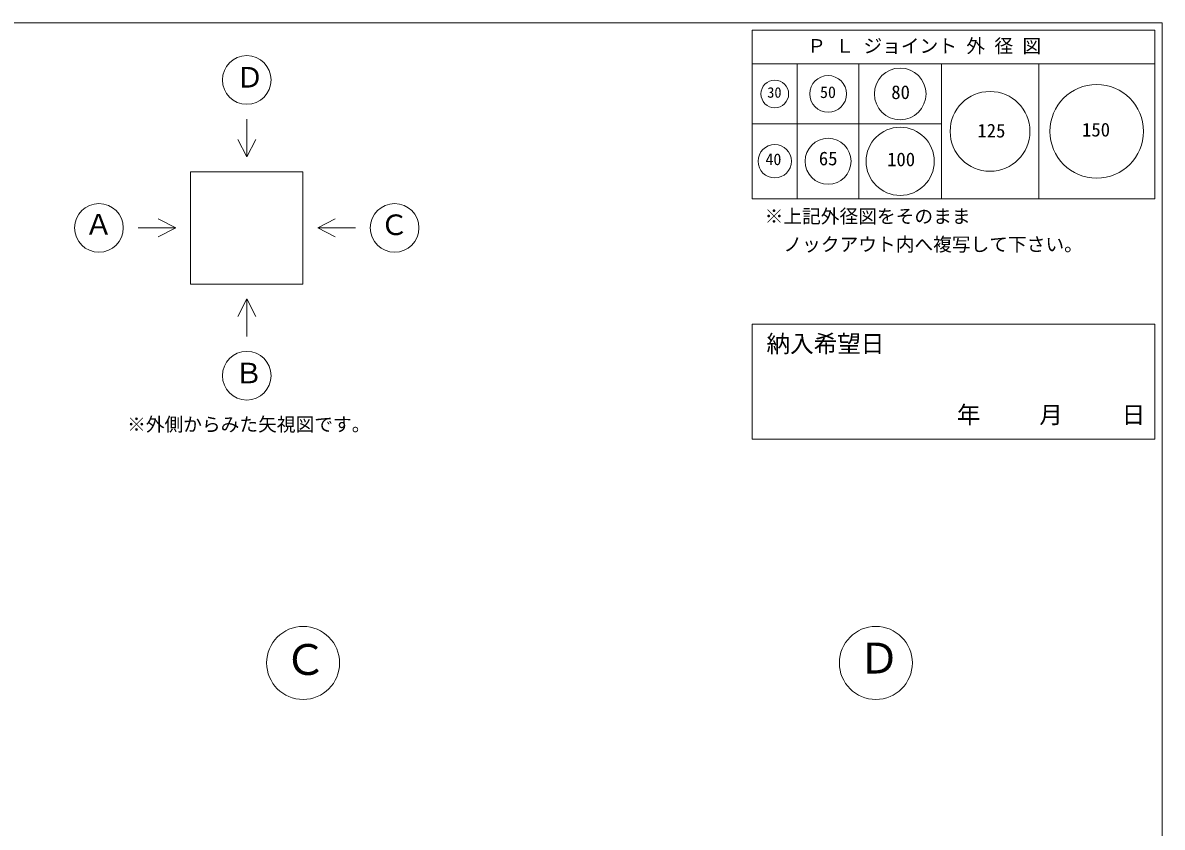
# Model space of a CAD drawing. Units: millimetres, scale not verified. Extents: x -4890 to 18490, y -2308 to 2308.
# Drawn here: x 1846 to 4890, y 159 to 2308 of the extents above; entities that cross this region are included whole.
import ezdxf
from ezdxf.enums import TextEntityAlignment as Align

# ---------------------------------------------------------------- set-up
doc = ezdxf.new("R2010")
doc.units = ezdxf.units.MM
doc.header["$LTSCALE"] = 10
for name, color, linetype, lineweight in [('0-2_waku', 7, 'Continuous', 18), ('0-3_gaikei', 7, 'Continuous', 18), ('0-7_hole', 7, 'Continuous', 18), ('0-D_文字１', 7, 'Continuous', 18)]:
    doc.layers.add(name, color=color, linetype=linetype, lineweight=lineweight)
doc.styles.add('ＭＳ ゴシック', font='')
doc.styles.get('ＭＳ ゴシック').set_extended_font_data('MS Gothic')

msp = doc.modelspace()

# ---------------------------------------------------------------- linework, layer by layer
at = {"layer": '0-2_waku'}
for p, q in [((-1230, 2308.16), (4890, 2308.16)), ((3795, 2288.16), (3795, 1838.16)), ((3795, 2288.16), (4870, 2288.16)), ((3795, 2288.16), (4870, 2288.16)), ((3795, 2288.16), (4870, 2288.16)), ((3795, 2288.16), (3795, 1838.16)), ((3795, 2288.16), (4870, 2288.16)), ((3795, 2288.16), (4870, 2288.16)), ((3795, 2288.16), (4870, 2288.16)), ((4870, 2288.16), (4870, 1838.16)), ((4870, 2288.16), (4870, 1838.16)), ((4890, 2308.16), (4890, -1966.84)), ((4890, 2308.16), (4890, -1966.84)), ((3795, 2198.16), (4870, 2198.16)), ((3915, 2198.16), (3915, 1838.16)), ((4080, 2198.16), (4080, 1838.16)), ((4300, 2198.16), (4300, 1838.16)), ((4560, 2198.16), (4560, 1838.16)), ((3795, 2038.16), (4300, 2038.16)), ((3795, 1838.16), (4870, 1838.16)), ((3795, 1838.16), (4870, 1838.16)), ((3795, 1502.87), (3795, 1196.16)), ((3795, 1502.87), (4870, 1502.87)), ((4870, 1502.87), (4870, 1196.16)), ((3795, 1196.16), (4870, 1196.16))]:
    msp.add_line(p, q, dxfattribs=at)
at = {"layer": '0-3_gaikei'}
for p, q in [((2444.61, 2050.38), (2444.61, 1950.38)), ((2444.61, 1950.38), (2420.48, 1996.76)), ((2444.61, 1950.38), (2468.73, 1996.76)), ((2294.61, 1910.38), (2594.61, 1910.38)), ((2294.61, 1910.38), (2294.61, 1610.38)), ((2594.61, 1910.38), (2594.61, 1610.38)), ((2254.61, 1760.38), (2208.23, 1784.51)), ((2634.61, 1760.38), (2680.98, 1784.51)), ((2154.61, 1760.38), (2254.61, 1760.38)), ((2254.61, 1760.38), (2208.23, 1736.26)), ((2294.61, 1610.38), (2594.61, 1610.38)), ((2444.61, 1570.38), (2420.48, 1524.01)), ((2444.61, 1570.38), (2468.73, 1524.01)), ((2444.61, 1470.38), (2444.61, 1570.38))]:
    msp.add_line(p, q, dxfattribs=at)
msp.add_lwpolyline([(2734.61, 1760.38), (2634.61, 1760.38), (2680.98, 1736.26)], dxfattribs=at)
for centre, radius in [((2444.61, 2155.38), 65), ((2049.61, 1760.38), 65), ((2839.61, 1760.38), 65), ((2444.61, 1365.38), 65), ((2595, 598.16), 97.5), ((4125, 598.16), 97.5)]:
    msp.add_circle(centre, radius, dxfattribs=at)
at = {"layer": '0-7_hole'}
for centre, radius in [((3997.5, 2118.16), 49), ((4190, 2118.16), 69), ((3855, 2118.16), 37), ((4715, 2018.16), 125), ((4430, 2018.16), 106.5), ((4190, 1938.16), 91), ((3855, 1938.16), 44.5), ((3997.5, 1938.16), 61.5)]:
    msp.add_circle(centre, radius, dxfattribs=at)

# ---------------------------------------------------------------- texts
at = {"layer": '0-7_hole', "style": 'ＭＳ ゴシック'}
for s, height, p in [('30', 28.04, (3834.95, 2099.63)), ('50', 31.16, (3975.91, 2097.82)), ('80', 36.66, (4166.18, 2093.48)), ('150', 36.66, (4675.81, 1993.39)), ('125', 36.66, (4396.28, 1990.74)), ('40', 31.16, (3830.27, 1918.57)), ('65', 36.66, (3972.72, 1916.44)), ('100', 36.66, (4155.05, 1913.98))]:
    msp.add_text(s, height=height, dxfattribs=at).set_placement(p, align=Align.BOTTOM_LEFT)
at = {"layer": '0-D_文字１', "style": 'ＭＳ ゴシック'}
for s, height, p in [('Ｐ Ｌ ジョイント 外 径 図', 36.66, (3941.92, 2216.98)), ('Ｄ', 54.99, (2415.04, 2118.52)), ('Ａ', 54.99, (2011.35, 1726)), ('Ｃ', 54.99, (2800.86, 1724.57)), ('※上記外径図をそのまま', 36.66, (3827.95, 1761.97)), ('\u3000ノックアウト内へ複写して下さい。', 36.66, (3827.95, 1686.97)), ('納入希望日', 46.19, (3832.85, 1413.99)), ('Ｂ', 54.99, (2412.31, 1328.52)), ('\u3000\u3000\u3000年     月     日', 46.19, (4152.51, 1224.1)), ('※外側からみた矢視図です。', 36.66, (2124.81, 1206.02)), ('Ｃ', 82.48, (2544.54, 541.37)), ('Ｄ', 82.48, (4077.35, 545.09))]:
    msp.add_text(s, height=height, dxfattribs=at).set_placement(p, align=Align.BOTTOM_LEFT)

doc.saveas('drawing.dxf')
